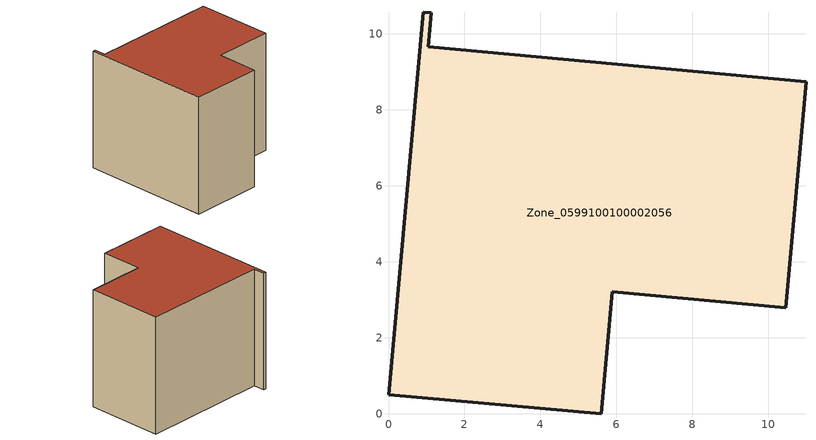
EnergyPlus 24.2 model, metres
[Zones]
Zone_0599100100002056
 floor ground (C_G): 0,0.51 0.91,10.58 1.12,10.56 1.05,9.66 10.99,8.74 10.45,2.79 5.89,3.21 5.6,0 z0
 wall outside (C_F): 1.05,9.66 1.12,10.56 0.91,10.58 0,0.51 5.6,0 5.89,3.21 10.45,2.79 10.99,8.74 1.05,9.66 z0:9.15
 roof outside (C_R): 10.45,2.79 10.99,8.74 1.05,9.66 1.12,10.56 0.91,10.58 0,0.51 5.6,0 5.89,3.21 z9.15
[BUILDING]
Pand.0599100100002056: North Axis=0; Terrain=City; Loads Convergence Tolerance Value=0.04; Temperature Convergence Tolerance Value=0.4; Solar Distribution=FullExterior; Maximum Number of Warmup Days=25; Minimum Number of Warmup Days=1
[Site:Location]
Rotterdam.The.Hague.AP_ZH_NLD Design_Conditions: Latitude=51.96; Longitude=4.45; Time Zone=1; Elevation=-4.5
[SITE:GROUNDTEMPERATURE:BUILDINGSURFACE]
18, 18, 18, 18, 18, 18, 18, 18, 18, 18, 18, 18
[MATERIAL] Thermal Absorptance=0.9; Solar Absorptance=0.7; Visible Absorptance=0.7
Name | Roughness | Thickness | Conductivity | Density | Specific Heat
G.TC.2006-2014 | MediumSmooth | 0.15 | 0.06 | 540 | 1210
F.TC.2006-2014 | Rough | 0.3 | 0.12 | 1920 | 840
R.TC.2006-2014 | MediumRough | 0.2 | 0.08 | 1500 | 1000
[CONSTRUCTION]
C_G: G.TC.2006-2014
C_F: F.TC.2006-2014
C_R: R.TC.2006-2014
[ZONE]
Zone_0599100100002056: Type=1; Multiplier=1; Ceiling Height=Autocalculate; Volume=Autocalculate; Floor Area=autocalculate; Part of Total Floor Area=Yes
[ZONEINFILTRATION:DESIGNFLOWRATE]
Infil_Zone_0599100100002056: Zone or ZoneList or Space or SpaceList=Zone_0599100100002056; Schedule=AlwaysOn; Design Flow Rate Calculation Method=Flow/Area; Flow Rate per Floor Area=0.0015; Constant Term Coefficient=1; Temperature Term Coefficient=0; Velocity Term Coefficient=0; Velocity Squared Term Coefficient=0
[HVACTEMPLATE:ZONE:IDEALLOADSAIRSYSTEM]
Zone_0599100100002056: Maximum Heating Supply Air Temperature=50; Minimum Cooling Supply Air Temperature=13; Maximum Heating Supply Air Humidity Ratio=0.0156; Minimum Cooling Supply Air Humidity Ratio=0.0077; Heating Limit=NoLimit; Cooling Limit=NoLimit; Dehumidification Control Type=ConstantSensibleHeatRatio; Cooling Sensible Heat Ratio=0.7; Dehumidification Setpoint=60; Humidification Control Type=None; Humidification Setpoint=30; Outdoor Air Method=None; Outdoor Air Flow Rate per Person=0.00944; Outdoor Air Flow Rate per Zone Floor Area=0; Outdoor Air Flow Rate per Zone=0; Demand Controlled Ventilation Type=None; Outdoor Air Economizer Type=NoEconomizer; Heat Recovery Type=None; Sensible Heat Recovery Effectiveness=0.7; Latent Heat Recovery Effectiveness=0.65
[ZONECONTROL:THERMOSTAT]
ThermostatControl_Zone_0599100100002056: Zone or ZoneList=Zone_0599100100002056; Control Type Schedule=DualSetpointControlType; Control 1=Thermostat_Zone_0599100100002056; Temperature Difference Between Cutout And Setpoint=0
[THERMOSTATSETPOINT:DUALSETPOINT]
Thermostat_Zone_0599100100002056: Heating Setpoint Temperature Schedule=HeatingSetpoint_Zone_0599100100002056; Cooling Setpoint Temperature Schedule=CoolingSetpoint_Zone_0599100100002056
[SCHEDULE:COMPACT]
HeatingSetpoint_Zone_0599100100002056: Through: 12/31, For: AllDays, Until: 24:00, 21
CoolingSetpoint_Zone_0599100100002056: Through: 12/31, For: AllDays, Until: 24:00, 24
DualSetpointControlType: Through: 12/31, For: AllDays, Until: 24:00, 4
AlwaysOn: Through: 12/31, For: AllDays, Until: 24:00, 1
